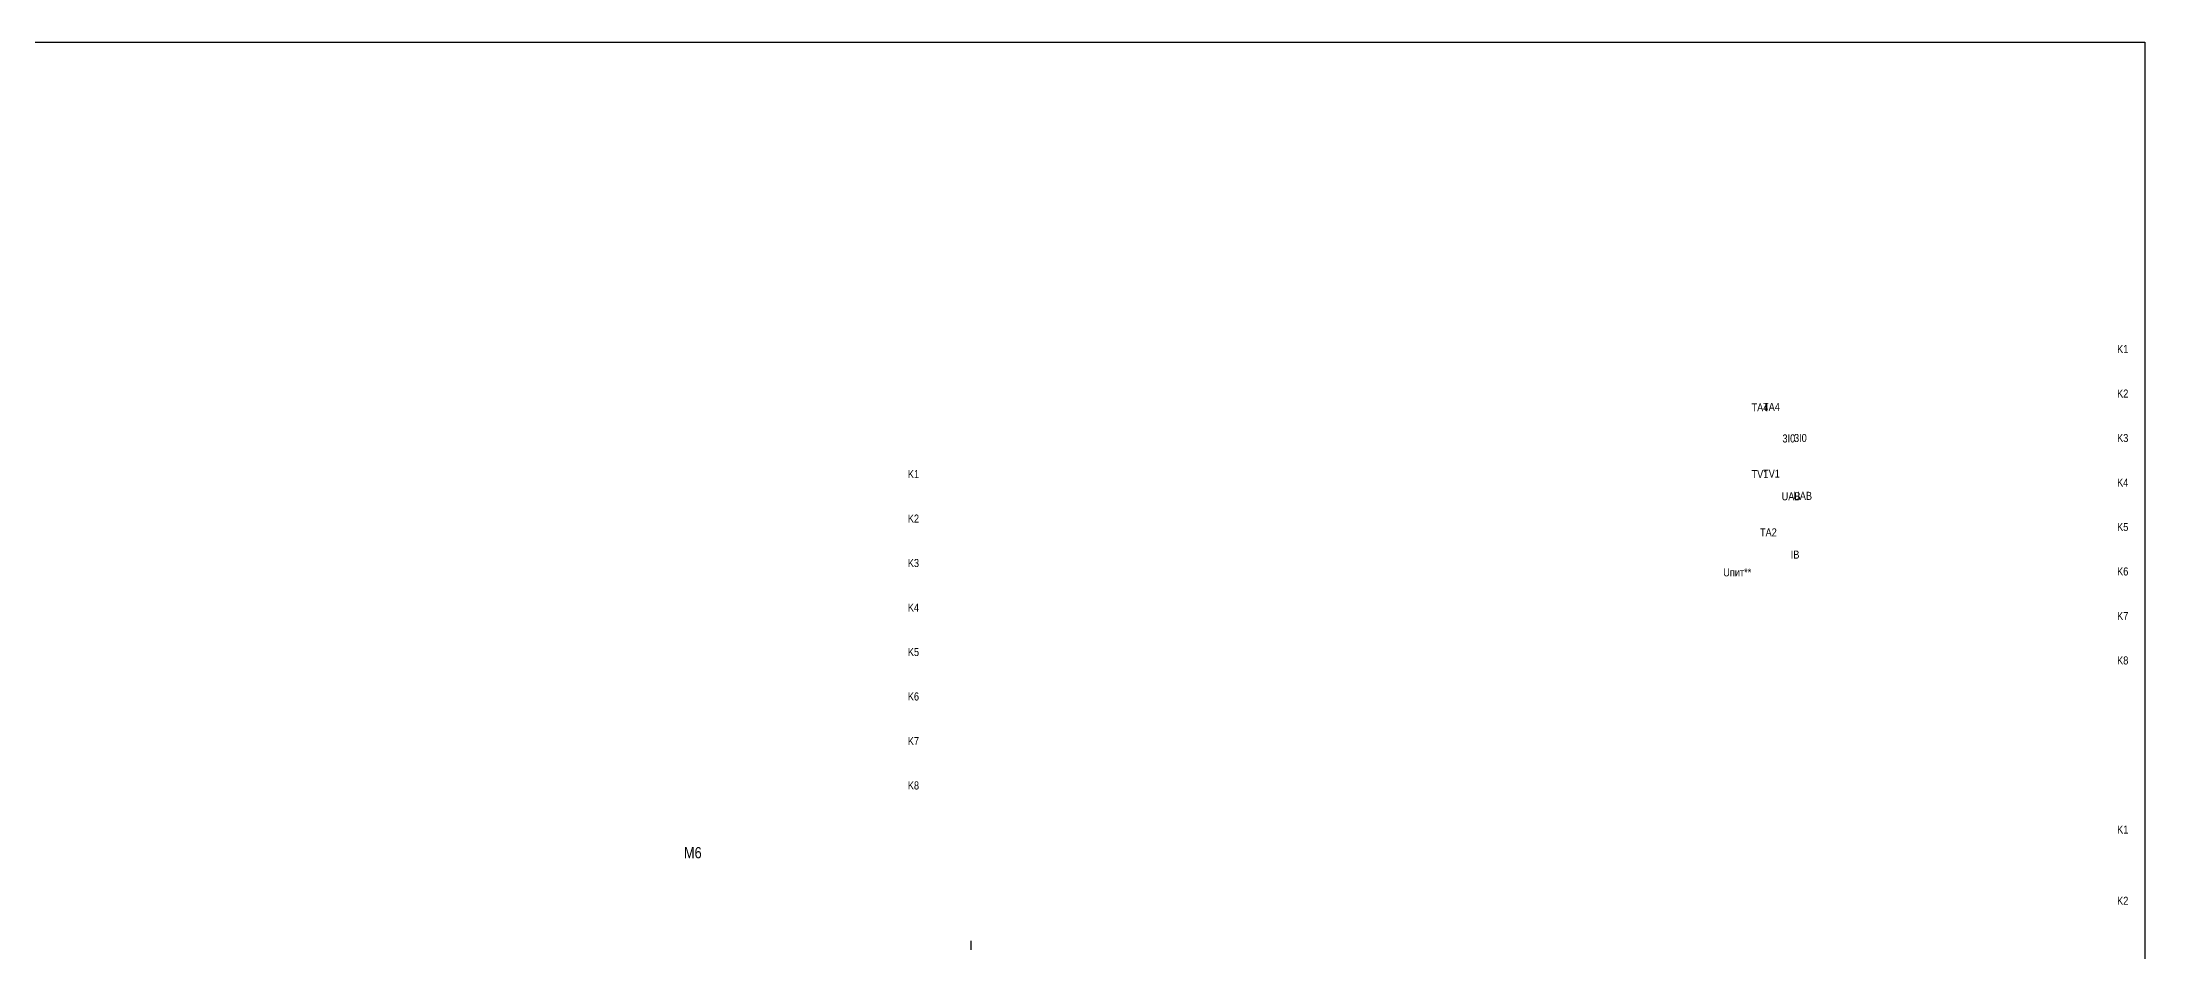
# Model space of a CAD drawing. Header units: millimetres. Extents: x 1657 to 5785, y -558 to 1129.
# Drawn here: x 4320 to 4793, y 502.5 to 707 of the extents above; entities that cross this region are included whole.
import ezdxf

# ---------------------------------------------------------------- set-up
doc = ezdxf.new("R2010")
doc.units = ezdxf.units.MM
doc.styles.add('1.8_Gost_RD', font='ARIALN.TTF', dxfattribs={"height": 1.8})
doc.styles.add('3.5_Gost_RD', font='ARIALN.TTF', dxfattribs={"height": 3.5})

msp = doc.modelspace()

# ---------------------------------------------------------------- linework, layer by layer
at = {"ltscale": 100}
msp.add_line((4529, 503), (4529, 505), dxfattribs=at)
msp.add_lwpolyline([(3847, 707), (4793, 707), (4793, -188), (3847, -188)], close=True, dxfattribs=at)

# ---------------------------------------------------------------- texts
at = {"ltscale": 100, "char_height": 1.8, "attachment_point": 5, "style": '1.8_Gost_RD'}
for s, insert, width in [('K1', (4788, 638), 6), ('ТA4', (4706.4, 624.9), 8.6789), ('ТA4', (4709, 625), 8.6789), ('K2', (4788, 628), 6), ('3I0', (4712.9, 617.9), 5), ('3I0', (4715.5, 618), 5), ('K3', (4788, 618), 6), ('K1', (4516, 609.9), 6), ('ТV1', (4706.4, 609.9), 8.6789), ('ТV1', (4709, 610), 8.6789), ('UAB', (4713.4, 604.9), 6), ('UAB', (4716, 605), 6), ('K4', (4788, 608), 6), ('K2', (4516, 599.9), 6), ('ТA2', (4708.3, 596.8), 8.6789), ('K5', (4788, 598), 6), ('IB', (4714.3, 591.8), 4), ('K3', (4516, 589.9), 6), ('Uпит**', (4701.3, 587.8), 7), ('K6', (4788, 588), 6), ('K4', (4516, 579.9), 6), ('K7', (4788, 578), 6), ('K5', (4516, 569.9), 6), ('K8', (4788, 568), 6), ('K6', (4516, 559.9), 6), ('K7', (4516, 549.9), 6), ('K8', (4516, 539.9), 6), ('K1', (4788, 530), 6), ('K2', (4788, 514), 6)]:
    msp.add_mtext(s, dxfattribs=dict(at, insert=insert, width=width))
at = {"ltscale": 100, "insert": (4464.39, 526.05), "char_height": 2.5, "attachment_point": 1, "style": '3.5_Gost_RD'}
msp.add_mtext_dynamic_manual_height_columns('M6', width=3, gutter_width=17.5, heights=[0], dxfattribs=at)

doc.saveas('drawing.dxf')
